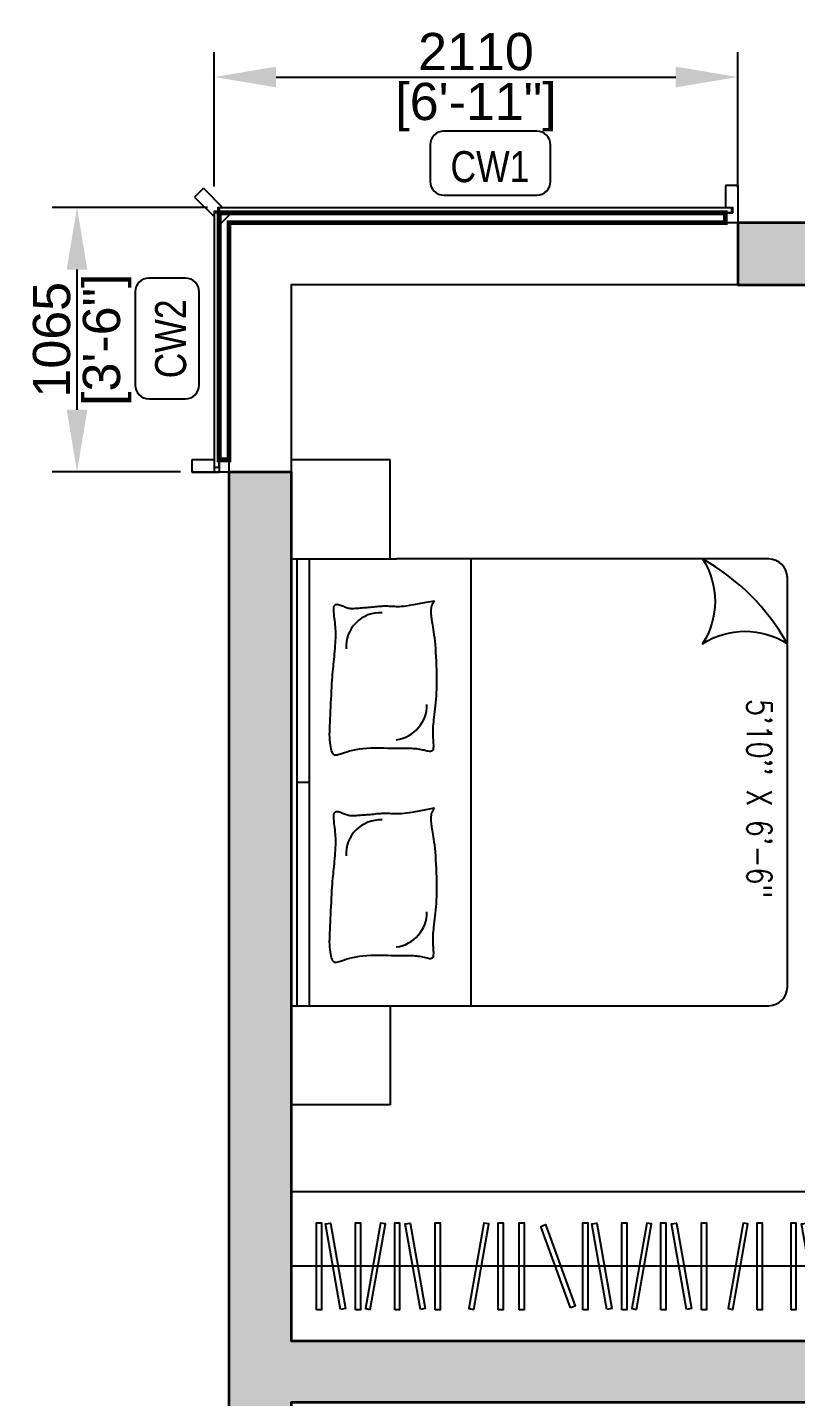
# Model space of a CAD drawing. Header units: millimetres. Extents: x 46985 to 60368, y 184712 to 204375.
# Drawn here: x 47382 to 50478, y 197796 to 203313 of the extents above; entities that cross this region are included whole.
import ezdxf
from ezdxf.enums import TextEntityAlignment as Align

# ---------------------------------------------------------------- set-up
doc = ezdxf.new("R2010")
doc.units = ezdxf.units.MM
for name, color, linetype in [('A-Bed Furniture', 253, 'Continuous'), ('A-Bed Side Table', 253, 'Continuous'), ('A-Dimensions', 4, 'Continuous'), ('A-Hatch', 252, 'Continuous'), ('A-Room Boundary', 44, 'Continuous'), ('A-Text Main', 44, 'Continuous'), ('A-Wardrobe', 253, 'Continuous'), ('A-Window', 4, 'Continuous')]:
    doc.layers.add(name, color=color, linetype=linetype)
doc.layers.add('A-Wall', color=240, linetype='Continuous', lineweight=35)
doc.styles.add('2024-08-29_TOWER-A$0$simplex-0.8', font='simplex.shx', dxfattribs={"width": 0.8})
doc.styles.add('3BHK  WEST_UN-2$0$2024-08-30_TOWER-C$0$simplex-0.8', font='simplex.shx', dxfattribs={"width": 0.8})
doc.styles.add('ARIAL', font='ARIALN.TTF')
doc.styles.add('S', font='arial.ttf', dxfattribs={"height": 150})
doc.dimstyles.new('DIMSMALL', dxfattribs={"dimtxt": 150, "dimasz": 250, "dimexe": 100, "dimexo": 100, "dimgap": 25, "dimtad": 1, "dimdec": 0, "dimzin": 0, "dimdsep": 46, "dimtxsty": 'S', "dimcen": 0, "dimdle": 100, "dimclrd": 8, "dimclre": 8, "dimclrt": 256, "dimazin": 0, "dimtfac": 1, "dimtdec": 0, "dimtix": 1, "dimtmove": 0, "dimatfit": 3, "dimldrblk": '12_DatumFilled', "dimfxl": 1, "dimtolj": 1, "dimtzin": 0, "dimlwd": -1, "dimlwe": -1, "dimarcsym": 0})

# ---------------------------------------------------------------- blocks, each defined once
blk = doc.blocks.new('3.5BHK EAST_UN-1$0$A$Ceb508b97')
at = {"layer": 'A-Wardrobe', "ltscale": 600}
blk.add_lwpolyline([(100.2, 600), (100.2, 0), (2400.2, 0), (2400.2, 600)], close=True, dxfattribs=at)
for points in [[(202.7, 125), (202.7, 475), (222.7, 475), (222.7, 125), (202.7, 125)], [(300.1, 125.9), (239.3, 470.6), (259, 474.1), (319.7, 129.4), (300.1, 125.9)], [(359.9, 125), (359.9, 475), (379.9, 475), (379.9, 125), (359.9, 125)], [(419.5, 125.9), (480.3, 470.6), (460.6, 474.1), (399.9, 129.4), (419.5, 125.9)], [(517.8, 125), (517.8, 475), (537.8, 475), (537.8, 125), (517.8, 125)], [(621.4, 125.9), (560.6, 470.6), (580.3, 474.1), (641.1, 129.4), (621.4, 125.9)], [(681.2, 125), (681.2, 475), (701.2, 475), (701.2, 125), (681.2, 125)], [(836.6, 125.9), (897.4, 470.6), (877.7, 474.1), (817, 129.4), (836.6, 125.9)], [(934.9, 125), (934.9, 475), (954.9, 475), (954.9, 125), (934.9, 125)], [(1019.4, 125), (1019.4, 475), (1039.4, 475), (1039.4, 125), (1019.4, 125)], [(1226.2, 132.1), (1106.5, 461), (1125.3, 467.9), (1245, 139), (1226.2, 132.1)], [(1275.7, 125), (1275.7, 475), (1295.7, 475), (1295.7, 125), (1275.7, 125)], [(1373, 125.9), (1312.3, 470.6), (1332, 474.1), (1392.7, 129.4), (1373, 125.9)], [(1432.9, 125), (1432.9, 475), (1452.9, 475), (1452.9, 125), (1432.9, 125)], [(1492.5, 125.9), (1553.3, 470.6), (1533.6, 474.1), (1472.8, 129.4), (1492.5, 125.9)], [(1590.8, 125), (1590.8, 475), (1610.8, 475), (1610.8, 125), (1590.8, 125)], [(1694.4, 125.9), (1633.6, 470.6), (1653.3, 474.1), (1714.1, 129.4), (1694.4, 125.9)], [(1754.2, 125), (1754.2, 475), (1774.2, 475), (1774.2, 125), (1754.2, 125)], [(1880.8, 125.9), (1941.5, 470.6), (1921.8, 474.1), (1861.1, 129.4), (1880.8, 125.9)], [(1979, 125), (1979, 475), (1999, 475), (1999, 125), (1979, 125)], [(2114.9, 125), (2114.9, 475), (2134.9, 475), (2134.9, 125), (2114.9, 125)], [(2218.5, 125.9), (2157.7, 470.6), (2177.4, 474.1), (2238.2, 129.4), (2218.5, 125.9)], [(2278.3, 125), (2278.3, 475), (2298.3, 475), (2298.3, 125), (2278.3, 125)], [(2400.2, 300), (100, 300)]]:
    blk.add_lwpolyline(points, dxfattribs=at)
blk = doc.blocks.new('A$C2ddc074f')
at = {"layer": 'A-Window', "linetype": 'Continuous'}
for p, q in [((2000.2, 1490), (2000.2, 1400)), ((2050.2, 1490), (2000.2, 1490)), ((2050.2, 1490), (2050.2, 1340)), ((-103, 1478.4), (-138.4, 1443)), ((-138.4, 1443), (-60, 1364.6)), ((-103, 1478.4), (-24.6, 1400)), ((-60, 1379.6), (-60, 1364.6)), ((-40, 1379.6), (-60, 1379.6)), ((-40, 1379.6), (-40, 1344.6)), ((-39.6, 1400), (-39.6, 1380)), ((-24.6, 1400), (-39.6, 1400)), ((-4.6, 1380), (-39.6, 1380)), ((-4.6, 1380), (3, 1372.3)), ((2025.2, 1400), (2000.2, 1400)), ((2025.2, 1380), (2000.2, 1380)), ((2000.2, 1380), (2000.2, 1340)), ((2025.2, 1400), (2025.2, 1380)), ((-40, 1344.6), (-32.3, 1337)), ((3, 1372.3), (-32.3, 1337)), ((0, 1340), (0.1, 1340)), ((0, 1340), (0.1, 1340)), ((0, 1340), (0.1, 1340)), ((0, 1340), (0.1, 1340)), ((2050.2, 1340), (2000.2, 1340)), ((-150, 385), (-150, 335)), ((-60, 385), (-150, 385)), ((-40, 335), (-150, 335)), ((-150, 335), (-40, 335)), ((-60, 335), (-150, 335)), ((-60, 385), (-60, 335)), ((-40, 385), (-40, 335)), ((0, 385), (-40, 385)), ((0, 335), (-40, 335)), ((0, 385), (0, 335))]:
    blk.add_line(p, q, dxfattribs=at)
at = {"layer": 'A-Window', "linetype": 'Continuous', "flags": 128}
for points in [[(-40, 1384.6), (-60, 1384.6), (-60, 355), (-40, 355)], [(2030.2, 1380), (2030.2, 1400), (-44.6, 1400), (-44.6, 1380)]]:
    blk.add_lwpolyline(points, close=True, dxfattribs=at)
at = {"layer": 'A-Window', "color": 5, "const_width": 20}
blk.add_lwpolyline([(0, 385), (-40, 385), (-40, 1380), (2000.2, 1380), (2000.2, 1340), (0, 1340), (0, 385)], dxfattribs=at)
blk = doc.blocks.new('3BHK  WEST_UN-2$0$2024-08-30_TOWER-C$0$king size bed')
at = {"layer": 'A-Bed Furniture'}
for p, q in [((0.825, 2), (-0.825, 2)), ((-0.9, 1.925), (-0.9, 0.425)), ((0.9, 0), (0.9, 1.925)), ((-0.9, 0.725), (0.9, 0.725)), ((-0.9, 0), (-0.9, 0.425)), ((0.9, 0.075), (-0.9, 0.075)), ((0, 0.075), (0, 0.025)), ((0, 0.075), (0, 0.075))]:
    blk.add_line(p, q, dxfattribs=at)
blk.add_lwpolyline([(-0.9, 1.6586, -0.292894), (-0.5586, 1.6586, -0.292894), (-0.5586, 2, 0.136668)], format="xyb", close=True, dxfattribs=at)
for points in [[(-0.7317, 0.5787), (-0.7264, 0.5744), (-0.7213, 0.571), (-0.7162, 0.5684), (-0.7111, 0.5664), (-0.7061, 0.5651), (-0.7012, 0.5642), (-0.6963, 0.5637), (-0.6914, 0.5635), (-0.6866, 0.5634), (-0.6818, 0.5635), (-0.6768, 0.5638), (-0.6717, 0.5642), (-0.6663, 0.5648), (-0.6607, 0.5656), (-0.6547, 0.5665), (-0.6482, 0.5675), (-0.6412, 0.5687), (-0.6335, 0.5701), (-0.6252, 0.5715), (-0.6161, 0.573), (-0.606, 0.5745), (-0.595, 0.576), (-0.5828, 0.5775), (-0.5695, 0.5789), (-0.5549, 0.5803), (-0.5392, 0.5815), (-0.5227, 0.5827), (-0.5057, 0.5837), (-0.4883, 0.5846), (-0.4708, 0.5853), (-0.4535, 0.5858), (-0.4365, 0.5862), (-0.4202, 0.5864), (-0.4044, 0.5863), (-0.3893, 0.5861), (-0.3746, 0.5857), (-0.3605, 0.5852), (-0.3468, 0.5844), (-0.3335, 0.5835), (-0.3207, 0.5825), (-0.3082, 0.5813), (-0.2962, 0.58), (-0.2845, 0.5786), (-0.2734, 0.5772), (-0.2628, 0.5759), (-0.2528, 0.5746), (-0.2434, 0.5735), (-0.2347, 0.5725), (-0.2266, 0.5718), (-0.2191, 0.5712), (-0.2121, 0.5708), (-0.2053, 0.5707), (-0.1987, 0.5707), (-0.1922, 0.5708), (-0.1856, 0.5712), (-0.1788, 0.5716), (-0.1717, 0.5722), (-0.1644, 0.5728), (-0.1572, 0.5733), (-0.1503, 0.5736), (-0.1438, 0.5737), (-0.138, 0.5733), (-0.1331, 0.5723), (-0.1292, 0.5707), (-0.1265, 0.5684), (-0.125, 0.5655), (-0.1243, 0.5619), (-0.1245, 0.5577), (-0.1252, 0.5531), (-0.1263, 0.5481), (-0.1276, 0.5428), (-0.129, 0.5372), (-0.1303, 0.5313), (-0.1315, 0.5253), (-0.1326, 0.5192), (-0.1336, 0.5129), (-0.1344, 0.5065), (-0.135, 0.5), (-0.1355, 0.4935), (-0.1359, 0.4869), (-0.1361, 0.4802), (-0.1362, 0.4734), (-0.1361, 0.4661), (-0.1361, 0.4583), (-0.136, 0.4496), (-0.136, 0.4399), (-0.1361, 0.4291), (-0.1363, 0.4169), (-0.1366, 0.4031), (-0.137, 0.3881), (-0.1373, 0.3722), (-0.1376, 0.3556), (-0.1376, 0.3388), (-0.1372, 0.322), (-0.1365, 0.3055), (-0.1352, 0.2896), (-0.1333, 0.2747), (-0.1309, 0.2608), (-0.1281, 0.248), (-0.1252, 0.2361), (-0.1221, 0.2253), (-0.1191, 0.2155), (-0.1163, 0.2068), (-0.1137, 0.1992), (-0.1117, 0.1927), (-0.1101, 0.1871), (-0.1093, 0.1824), (-0.1091, 0.1785), (-0.1097, 0.1751), (-0.1113, 0.1723), (-0.1138, 0.1697), (-0.1175, 0.1675), (-0.1222, 0.1653), (-0.1281, 0.1633), (-0.135, 0.1615), (-0.1427, 0.1599), (-0.1514, 0.1585), (-0.1607, 0.1573), (-0.1708, 0.1564), (-0.1814, 0.1559), (-0.1926, 0.1556), (-0.2043, 0.1557), (-0.2165, 0.1559), (-0.2293, 0.1564), (-0.2427, 0.1571), (-0.2567, 0.1578), (-0.2713, 0.1586), (-0.2866, 0.1594), (-0.3025, 0.1602), (-0.3188, 0.1609), (-0.3353, 0.1617), (-0.3517, 0.1624), (-0.3678, 0.1632), (-0.3834, 0.164), (-0.3982, 0.1648), (-0.412, 0.1656), (-0.4246, 0.1665), (-0.4362, 0.1674), (-0.4469, 0.1684), (-0.457, 0.1694), (-0.4668, 0.1704), (-0.4763, 0.1715), (-0.486, 0.1725), (-0.4959, 0.1736), (-0.5062, 0.1747), (-0.517, 0.1757), (-0.5279, 0.1767), (-0.539, 0.1776), (-0.5501, 0.1784), (-0.561, 0.1791), (-0.5717, 0.1796), (-0.5819, 0.18), (-0.5916, 0.1802), (-0.6009, 0.1801), (-0.6099, 0.1799), (-0.6186, 0.1796), (-0.6271, 0.179), (-0.6355, 0.1783), (-0.6439, 0.1774), (-0.6524, 0.1765), (-0.6611, 0.1753), (-0.6697, 0.1742), (-0.6782, 0.1732), (-0.6862, 0.1724), (-0.6937, 0.1719), (-0.7004, 0.1719), (-0.7061, 0.1725), (-0.7107, 0.1738), (-0.714, 0.1758), (-0.7161, 0.1786), (-0.7172, 0.1819), (-0.7174, 0.1857), (-0.7169, 0.1898), (-0.7159, 0.1942), (-0.7145, 0.1987), (-0.7128, 0.2031), (-0.7112, 0.2074), (-0.7095, 0.2117), (-0.7078, 0.2158), (-0.7063, 0.2199), (-0.7048, 0.2239), (-0.7035, 0.228), (-0.7025, 0.2321), (-0.7017, 0.2362), (-0.7011, 0.2403), (-0.7009, 0.2446), (-0.7008, 0.249), (-0.701, 0.2536), (-0.7012, 0.2584), (-0.7016, 0.2634), (-0.7021, 0.2687), (-0.7025, 0.2744), (-0.703, 0.2803), (-0.7035, 0.2866), (-0.7039, 0.2931), (-0.7044, 0.2998), (-0.7049, 0.3066), (-0.7054, 0.3135), (-0.706, 0.3204), (-0.7066, 0.3273), (-0.7073, 0.3341), (-0.708, 0.3409), (-0.7088, 0.3476), (-0.7094, 0.3543), (-0.71, 0.361), (-0.7105, 0.3677), (-0.7108, 0.3745), (-0.7109, 0.3813), (-0.7108, 0.3882), (-0.7105, 0.3952), (-0.7101, 0.4023), (-0.7097, 0.4094), (-0.7093, 0.4165), (-0.7091, 0.4237), (-0.7089, 0.431), (-0.709, 0.4383), (-0.7094, 0.4457), (-0.7103, 0.4542), (-0.7116, 0.4646), (-0.7137, 0.4778), (-0.7166, 0.4949), (-0.7205, 0.5168), (-0.7255, 0.5444), (-0.7317, 0.5787)], [(0.1033, 0.5787), (0.1086, 0.5744), (0.1137, 0.571), (0.1188, 0.5684), (0.1239, 0.5664), (0.1289, 0.5651), (0.1338, 0.5642), (0.1387, 0.5637), (0.1436, 0.5635), (0.1484, 0.5634), (0.1532, 0.5635), (0.1582, 0.5638), (0.1633, 0.5642), (0.1687, 0.5648), (0.1743, 0.5656), (0.1803, 0.5665), (0.1868, 0.5675), (0.1938, 0.5687), (0.2015, 0.5701), (0.2098, 0.5715), (0.2189, 0.573), (0.229, 0.5745), (0.24, 0.576), (0.2522, 0.5775), (0.2655, 0.5789), (0.2801, 0.5803), (0.2958, 0.5815), (0.3123, 0.5827), (0.3293, 0.5837), (0.3467, 0.5846), (0.3642, 0.5853), (0.3815, 0.5858), (0.3985, 0.5862), (0.4148, 0.5864), (0.4306, 0.5863), (0.4457, 0.5861), (0.4604, 0.5857), (0.4745, 0.5852), (0.4882, 0.5844), (0.5015, 0.5835), (0.5143, 0.5825), (0.5268, 0.5813), (0.5388, 0.58), (0.5505, 0.5786), (0.5616, 0.5772), (0.5722, 0.5759), (0.5822, 0.5746), (0.5916, 0.5735), (0.6003, 0.5725), (0.6084, 0.5718), (0.6159, 0.5712), (0.6229, 0.5708), (0.6297, 0.5707), (0.6363, 0.5707), (0.6428, 0.5708), (0.6494, 0.5712), (0.6562, 0.5716), (0.6633, 0.5722), (0.6706, 0.5728), (0.6778, 0.5733), (0.6847, 0.5736), (0.6912, 0.5737), (0.697, 0.5733), (0.7019, 0.5723), (0.7058, 0.5707), (0.7085, 0.5684), (0.71, 0.5655), (0.7107, 0.5619), (0.7105, 0.5577), (0.7098, 0.5531), (0.7087, 0.5481), (0.7074, 0.5428), (0.706, 0.5372), (0.7047, 0.5313), (0.7035, 0.5253), (0.7024, 0.5192), (0.7014, 0.5129), (0.7006, 0.5065), (0.7, 0.5), (0.6995, 0.4935), (0.6991, 0.4869), (0.6989, 0.4802), (0.6988, 0.4734), (0.6989, 0.4661), (0.6989, 0.4583), (0.699, 0.4496), (0.699, 0.4399), (0.6989, 0.4291), (0.6987, 0.4169), (0.6984, 0.4031), (0.698, 0.3881), (0.6977, 0.3722), (0.6974, 0.3556), (0.6974, 0.3388), (0.6978, 0.322), (0.6985, 0.3055), (0.6998, 0.2896), (0.7017, 0.2747), (0.7041, 0.2608), (0.7069, 0.248), (0.7098, 0.2361), (0.7129, 0.2253), (0.7159, 0.2155), (0.7187, 0.2068), (0.7213, 0.1992), (0.7233, 0.1927), (0.7249, 0.1871), (0.7257, 0.1824), (0.7259, 0.1785), (0.7253, 0.1751), (0.7237, 0.1723), (0.7212, 0.1697), (0.7175, 0.1675), (0.7128, 0.1653), (0.7069, 0.1633), (0.7, 0.1615), (0.6923, 0.1599), (0.6836, 0.1585), (0.6743, 0.1573), (0.6642, 0.1564), (0.6536, 0.1559), (0.6424, 0.1556), (0.6307, 0.1557), (0.6185, 0.1559), (0.6057, 0.1564), (0.5923, 0.1571), (0.5783, 0.1578), (0.5637, 0.1586), (0.5484, 0.1594), (0.5325, 0.1602), (0.5162, 0.1609), (0.4997, 0.1617), (0.4833, 0.1624), (0.4672, 0.1632), (0.4516, 0.164), (0.4368, 0.1648), (0.423, 0.1656), (0.4104, 0.1665), (0.3988, 0.1674), (0.3881, 0.1684), (0.378, 0.1694), (0.3682, 0.1704), (0.3587, 0.1715), (0.349, 0.1725), (0.3391, 0.1736), (0.3288, 0.1747), (0.318, 0.1757), (0.3071, 0.1767), (0.296, 0.1776), (0.2849, 0.1784), (0.274, 0.1791), (0.2633, 0.1796), (0.2531, 0.18), (0.2434, 0.1802), (0.2341, 0.1801), (0.2251, 0.1799), (0.2164, 0.1796), (0.2079, 0.179), (0.1995, 0.1783), (0.1911, 0.1774), (0.1826, 0.1765), (0.1739, 0.1753), (0.1653, 0.1742), (0.1568, 0.1732), (0.1488, 0.1724), (0.1413, 0.1719), (0.1346, 0.1719), (0.1289, 0.1725), (0.1243, 0.1738), (0.121, 0.1758), (0.1189, 0.1786), (0.1178, 0.1819), (0.1176, 0.1857), (0.1181, 0.1898), (0.1191, 0.1942), (0.1205, 0.1987), (0.1222, 0.2031), (0.1238, 0.2074), (0.1255, 0.2117), (0.1272, 0.2158), (0.1287, 0.2199), (0.1302, 0.2239), (0.1315, 0.228), (0.1325, 0.2321), (0.1333, 0.2362), (0.1339, 0.2403), (0.1341, 0.2446), (0.1342, 0.249), (0.134, 0.2536), (0.1338, 0.2584), (0.1334, 0.2634), (0.1329, 0.2687), (0.1325, 0.2744), (0.132, 0.2803), (0.1315, 0.2866), (0.1311, 0.2931), (0.1306, 0.2998), (0.1301, 0.3066), (0.1296, 0.3135), (0.129, 0.3204), (0.1284, 0.3273), (0.1277, 0.3341), (0.127, 0.3409), (0.1262, 0.3476), (0.1256, 0.3543), (0.125, 0.361), (0.1245, 0.3677), (0.1242, 0.3745), (0.1241, 0.3813), (0.1242, 0.3882), (0.1245, 0.3952), (0.1249, 0.4023), (0.1253, 0.4094), (0.1257, 0.4165), (0.1259, 0.4237), (0.1261, 0.431), (0.126, 0.4383), (0.1256, 0.4457), (0.1247, 0.4542), (0.1234, 0.4646), (0.1213, 0.4778), (0.1184, 0.4949), (0.1145, 0.5168), (0.1095, 0.5444), (0.1033, 0.5787)], [(0.9, 0.025), (-0.9, 0.025)], [(-0.9, 0), (0.9, 0)]]:
    blk.add_lwpolyline(points, dxfattribs=at)
for centre, radius, start, end in [((-0.825, 1.925), 0.075, 90, 180), ((0.825, 1.925), 0.075, 360, 90), ((-0.3124, 0.406), 0.1418, 7.3413, 90.47), ((0.5226, 0.406), 0.1418, 7.3413, 90.47), ((-0.545, 0.3601), 0.1387, 177.3191, 272.6809), ((0.29, 0.3601), 0.1387, 177.3191, 272.6809)]:
    blk.add_arc(centre, radius, start, end, dxfattribs=at)
at = {"layer": 'A-Bed Furniture', "ltscale": 5, "insert": (-0.3357, 1.9373), "char_height": 0.1, "width": 1.163145, "attachment_point": 1, "style": '3BHK  WEST_UN-2$0$2024-08-30_TOWER-C$0$simplex-0.8'}
blk.add_mtext('5\'10\'\' X 6\'-6"', dxfattribs=at)
blk = doc.blocks.new('2024-08-29_TOWER-A$0$WNTG')
at = {"layer": 'A-Text Main'}
blk.add_lwpolyline([(-187.8, 246.2), (187.8, 246.2, -0.414214), (242.8, 191.2), (242.8, 43.3, -0.414214), (187.8, -11.7), (-187.8, -11.7, -0.414214), (-242.8, 43.3), (-242.8, 191.2, -0.414214)], format="xyb", close=True, dxfattribs=at)
at = {"layer": 'A-Text Main', "style": '2024-08-29_TOWER-A$0$simplex-0.8', "width": 0.8}
blk.add_attdef('WNTG', text='', height=150, dxfattribs=at).set_placement((-1.6, 43), align=Align.CENTER)
blk = doc.blocks.new('A$Cc487e11b')
at = {"layer": 'A-Bed Side Table'}
blk.add_lwpolyline([(400, 400), (0, 400), (0, 0), (400, 0)], close=True, dxfattribs=at)
blk = doc.blocks.new('Unit-1')
at = {"layer": 'A-Hatch', "linetype": 'Continuous'}
h = blk.add_hatch(color=256, dxfattribs=at)
h.dxf.hatch_style = 1
h.paths.add_polyline_path([(-7145, 15335.7), (-6895, 15335.7), (-6895, 16800.1), (-8999.8, 16800.1), (-8999.8, 16550.3), (-7145, 16550.1)])
h.paths.add_polyline_path([(-10800, 15796), (-10800, 12295), (-8145, 12295), (-8145, 12045.7), (-10800, 12045.7), (-10800, 10820), (-11050, 10820), (-11050, 15796)])
h.paths.add_polyline_path([(-5470, 12045.7), (-5270, 12045.7), (-5270, 16550.1), (-4400.1, 16550.1), (-4400.1, 16800.1), (-5470, 16800.1)])
h.paths.add_polyline_path([(-250, 16550.1), (-1050.1, 16550.1), (-1050.1, 16800.1), (0, 16800.1), (0, 16550.1), (0, 13495), (-250, 13495)])
h.paths.add_polyline_path([(-4110, 12295), (-4110, 12045.7), (-250, 12045.7), (-250, 11295.1), (0, 11295.1), (0, 12295)])
h.paths.add_polyline_path([(-3910, 8082.6), (-3910, 6370), (-1440, 6370), (-1440, 6420), (-1240, 6420), (-1240, 6370), (0, 6370), (0, 0), (-250, 0), (-250, 6170), (-4110, 6170), (-4110, 11045.7), (-3910, 11045.7)])
h.paths.add_polyline_path([(-250, 10395.1), (0, 10395.1), (0, 8985.1), (-250, 8985.1)])
h.paths.add_polyline_path([(-3740, 4410), (-6535, 4410), (-6535, 4210), (-3940, 4210), (-3940, 250), (-4840, 250), (-4840, 0), (-3240, 0), (-3240, 250), (-3740, 250)])
h.paths.add_polyline_path([(-7535, 4210), (-8145, 4210), (-10800, 4210), (-10800, 3620.1), (-11050, 3620.1), (-11050.1, 4460.1), (-8145, 4460), (-8145, 4410), (-8150, 4410), (-7535, 4410)])
h.paths.add_polyline_path([(-10800.1, 1820.1), (-10800, 250), (-6535, 250), (-6535, 2135), (-6335, 2135), (-6335, 250), (-5590, 250), (-5590, 0), (-10800, 0), (-11050, 0), (-11050, 250), (-11050.1, 1820.1)])
at = {"layer": 'A-Room Boundary', "linetype": 'Continuous'}
blk.add_lwpolyline([(-10800, 12295), (-7145, 12295), (-7145, 16550.1), (-10800, 16550.1)], close=True, dxfattribs=at)
at = {"layer": 'A-Wall'}
for points in [[(-7145, 15335.7), (-6895, 15335.7), (-6895, 16800.1), (-8999.8, 16800.1), (-8999.8, 16550.3), (-7145, 16550.1)], [(-10800, 15796), (-10800, 12295), (-8145, 12295), (-8145, 12045.7), (-10800, 12045.7), (-10800, 10820), (-11050, 10820), (-11050, 15796)]]:
    blk.add_lwpolyline(points, close=True, dxfattribs=at)
at = {"layer": 'A-Bed Furniture', "ltscale": 600, "xscale": 1000, "yscale": 1000, "zscale": 1000, "rotation": 270}
blk.add_blockref('3BHK  WEST_UN-2$0$2024-08-30_TOWER-C$0$king size bed', (-10800, 14545), dxfattribs=at)
at = {"layer": 'A-Bed Side Table', "linetype": 'Continuous'}
blk.add_blockref('A$Cc487e11b', (-10800, 15445), dxfattribs=at)
at = {"layer": 'A-Bed Side Table', "linetype": 'Continuous', "xscale": -1, "rotation": 180}
blk.add_blockref('A$Cc487e11b', (-10800, 13645), dxfattribs=at)
at = {"layer": 'A-Text Main'}
ref = blk.add_blockref('2024-08-29_TOWER-A$0$WNTG', (-9996.9, 17156.9), dxfattribs=dict(at, xscale=-1, rotation=180))
ref.add_attrib('WNTG', 'CW1', dxfattribs={"height": 125, "style": 'ARIAL'}).set_placement((-9998.5, 16963.4), align=Align.CENTER)
ref = blk.add_blockref('2024-08-29_TOWER-A$0$WNTG', (-11416.3, 16333.6), dxfattribs=dict(at, xscale=-1, rotation=270))
ref.add_attrib('WNTG', 'CW2', dxfattribs={"height": 125, "rotation": 90, "style": 'ARIAL'}).set_placement((-11222.8, 16332), align=Align.CENTER)
at = {"layer": 'A-Wardrobe', "ltscale": 600}
blk.add_blockref('3.5BHK EAST_UN-1$0$A$Ceb508b97', (-10900.2, 12295), dxfattribs=at)
at = {"layer": 'A-Window'}
blk.add_blockref('A$C2ddc074f', (-11050.1, 15460.1), dxfattribs=at)
blk = doc.blocks.new('*D54')
at = {"layer": 'A-Dimensions', "color": 8, "transparency": 16777216}
for p, q in [((48107.6, 202587.4), (47481.9, 202587.4)), ((47581.9, 201772.4), (47581.9, 202337.4)), ((47999.4, 201522.4), (47481.9, 201522.4))]:
    blk.add_line(p, q, dxfattribs=at)
for points in [[(47540.2, 202337.4), (47623.5, 202337.4), (47581.9, 202587.4)], [(47540.2, 201772.4), (47623.5, 201772.4), (47581.9, 201522.4)]]:
    blk.add_solid(points, dxfattribs=at)
at = {"layer": 'Defpoints', "color": 0, "transparency": 16777216}
for p in [(47581.9, 202587.4), (48207.6, 202587.4), (48099.4, 201522.4)]:
    blk.add_point(p, dxfattribs=at)
at = {"layer": 'A-Dimensions', "lineweight": 30, "transparency": 16777216, "char_height": 150, "attachment_point": 5, "rotation": 90, "style": 'S'}
for s, insert in [('\\A1;1065', (47480.3, 202054.9)), ('\\A1;[3\'-6"]', (47703, 202054.9))]:
    blk.add_mtext(s, dxfattribs=dict(at, insert=insert))
blk = doc.blocks.new('12_DatumFilled')
at = {"color": 8, "linetype": 'ByBlock'}
blk.add_solid([(0, 0.577), (-1, 0), (0, -0.577)], dxfattribs=at)
blk = doc.blocks.new('*D55')
at = {"layer": 'A-Dimensions', "color": 8, "transparency": 16777216}
for p, q in [((48134.4, 202672.1), (48134.4, 203213.4)), ((50244.6, 202667.1), (50244.6, 203213.4)), ((48384.4, 203113.4), (49994.6, 203113.4))]:
    blk.add_line(p, q, dxfattribs=at)
for points in [[(48384.4, 203155.1), (48384.4, 203071.7), (48134.4, 203113.4)], [(49994.6, 203155.1), (49994.6, 203071.7), (50244.6, 203113.4)]]:
    blk.add_solid(points, dxfattribs=at)
at = {"layer": 'Defpoints', "color": 0, "transparency": 16777216}
for p in [(50244.6, 203113.4), (48134.4, 202572.1), (50244.6, 202567.1)]:
    blk.add_point(p, dxfattribs=at)
at = {"layer": 'A-Dimensions', "lineweight": 30, "transparency": 16777216, "char_height": 150, "attachment_point": 5, "style": 'S'}
for s, insert in [('\\A1;2110', (49189.5, 203215)), ('\\A1;[6\'-11"]', (49189.5, 202992.3))]:
    blk.add_mtext(s, dxfattribs=dict(at, insert=insert))

msp = doc.modelspace()

# ---------------------------------------------------------------- block references
at = {"linetype": 'Continuous'}
msp.add_blockref('Unit-1', (59244.4, 185726.4), dxfattribs=at)

# ---------------------------------------------------------------- dimensions: what is measured, and where the dimension line sits
at = {"layer": 'A-Dimensions', "lineweight": 30}
dim = msp.add_linear_dim(base=(50244.6, 203113.4), p1=(48134.4, 202572.1), p2=(50244.6, 202567.1), dimstyle='DIMSMALL', override={"dimpost": '\\X'}, dxfattribs=at)
dim.commit()
dim.dimension.update_dxf_attribs({"geometry": '*D55', "text_midpoint": (49189.5, 203113.4)})
dim = msp.add_linear_dim(base=(47581.9, 202587.4), p1=(48099.4, 201522.4), p2=(48207.6, 202587.4), angle=90, dimstyle='DIMSMALL', override={"dimpost": '\\X'}, dxfattribs=at)
dim.commit()
dim.dimension.update_dxf_attribs({"geometry": '*D54', "text_midpoint": (47581.9, 202054.9)})

doc.saveas('drawing.dxf')
